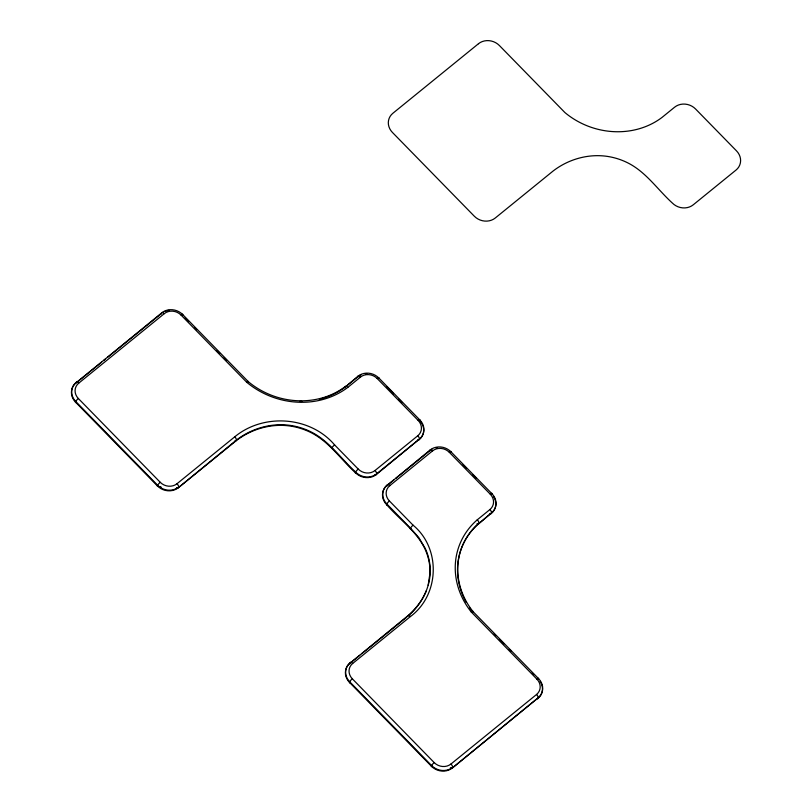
<?xml version="1.0" encoding="UTF-8"?>
<svg xmlns="http://www.w3.org/2000/svg" width="812" height="812" viewBox="0 0 812 812"><rect width="100%" height="100%" fill="white"/><g stroke="black" fill="none" stroke-linecap="round" stroke-linejoin="round"><path stroke-width="1.22" d="M428.157 585.29L429.995 573.018L429.812 566.817A61.113 54.739 20 0 0 424.94 548.902C416.414 530.936 399.271 519.325 386.593 504.607A14.981 13.418 20 0 1 387.06 485.434L430.076 450.041A14.981 13.418 20 0 1 451.005 451.827L491.96 493.726A14.981 13.418 20 0 1 491.504 512.89L478.674 523.75A2.994 1.188 50 0 1 477.04 523.679M356.011 472.97A2.994 0.629 -44.3 0 1 355.423 472.716C340.908 459.46 329.408 442.124 311.564 432.897A61.113 54.739 20 0 0 292.594 426.432C272.822 422.808 251.933 428.533 236.13 440.774L178.366 487.707A14.981 13.418 20 0 1 157.437 485.921L75.526 402.123A14.981 13.418 20 0 1 75.983 382.959L161.791 312.803A14.981 13.418 20 0 1 182.73 314.579L248.269 381.64A74.907 67.091 20 0 0 345.354 386.492A2.994 1.167 51.9 0 1 347.83 387.365L360.457 377.103A11.987 10.739 20 0 1 377.204 378.524A2.994 0.629 -44.3 0 1 378.889 378.037L419.834 419.936A14.981 13.418 20 0 1 419.378 439.099L376.362 474.492A2.994 1.177 50.9 0 1 375.053 474.594M161.517 313.848A2.994 1.177 50.9 0 1 161.568 313.422L161.791 312.803A2.994 1.177 50.9 0 1 164.298 313.645A11.987 10.739 20 0 1 181.046 315.066A2.994 0.629 -44.3 0 1 182.73 314.579L182.497 315.208A2.994 0.629 -44.3 0 1 182.385 315.462M248.127 382.026L248.269 381.64A2.994 0.568 -47.2 0 0 248.32 381.417M236.13 440.774L236.353 440.145C252.156 427.904 273.045 422.179 292.827 425.813A61.113 54.739 20 0 1 311.788 432.278C329.631 441.495 341.142 458.841 355.656 472.087A14.981 13.418 20 0 0 376.595 473.873L419.378 439.099A2.994 1.177 50.9 0 0 417.784 435.76A11.987 10.739 20 0 0 418.16 420.423L377.204 378.524M331.743 448.478L331.966 447.848M419.398 420.971A2.994 0.629 -44.3 0 0 419.611 420.565L419.834 419.936A2.994 0.629 -44.3 0 0 418.16 420.423M410.283 528.835L410.517 528.216L386.827 503.978A14.981 13.418 20 0 1 387.283 484.815A2.994 1.177 50.9 0 1 389.79 485.657L432.573 450.883A11.987 10.739 20 0 1 449.32 452.314A2.994 0.629 -44.3 0 1 451.005 451.827L450.964 451.949M426.401 590.578C422.433 600.322 415.866 608.838 407.939 615.699L407.705 616.318C422.169 604.138 431.781 585.371 430.035 566.197A61.113 54.739 20 0 0 425.173 548.273L418.789 537.534L410.517 528.216M491.737 494.356L491.96 493.726A2.994 0.629 -44.3 0 0 490.275 494.214L449.32 452.314M472.97 611.852L473.061 611.619A2.994 0.69 -41.4 0 0 473.102 611.375M538.366 679.299L538.6 678.67L473.061 611.619A74.907 67.091 20 0 1 478.907 523.121A2.994 1.188 49.9 0 0 477.283 519.802L489.91 509.54A11.987 10.739 20 0 0 490.275 494.214M477.283 519.802A77.901 69.781 20 0 0 471.264 611.994L536.915 679.157A2.994 0.629 -44.3 0 1 538.6 678.67A14.981 13.418 20 0 1 538.143 697.833L452.335 767.99A14.981 13.418 20 0 1 431.395 766.213L349.495 682.415L349.718 681.786A2.994 0.629 -44.3 0 1 352.317 678.802A11.987 10.739 20 0 1 352.682 663.465L410.466 616.521C439.607 594.912 441.139 548.333 413.064 525.181L389.425 500.984A11.987 10.739 20 0 1 389.79 485.657M75.983 382.959L101.561 362.182M103.53 360.579L105.499 358.985M107.468 357.382L161.568 313.422M76.115 402.387A2.994 0.629 -44.3 0 1 75.526 402.123L75.76 401.504A2.994 0.629 -44.3 0 1 78.348 398.509A11.987 10.739 20 0 1 78.723 383.173L164.298 313.645M78.348 398.509L160.258 482.308A11.987 10.739 20 0 0 177.006 483.729L234.79 436.785A2.994 1.167 51.7 0 1 236.393 439.627M236.353 440.145L178.366 487.707A2.994 1.177 50.9 0 1 176.651 487.545M345.932 386.461L345.13 387.121A74.907 67.091 20 0 1 319.309 399.25M347.536 385.162L357.727 376.88A14.981 13.418 20 0 1 361.066 374.9M234.82 436.754C263.667 412.953 310.204 416.211 334.605 444.905L358.254 469.092A11.987 10.739 20 0 0 375.002 470.524L417.784 435.76M393.861 479.902L387.06 485.434A2.994 1.177 50.9 0 0 387.03 486.043M395.809 478.329L429.842 450.67A14.981 13.418 20 0 1 431.964 449.259M407.939 615.699L349.952 663.252A2.994 1.177 50.9 0 0 349.931 663.861M359.746 655.294L349.952 663.252A14.981 13.418 20 0 0 349.495 682.415A2.994 0.629 -44.3 0 0 350.419 682.486M361.695 653.701L406.731 617.12M352.317 678.802L434.217 762.6A11.987 10.739 20 0 0 450.964 764.021L536.549 694.483A11.987 10.739 20 0 0 536.915 679.157M386.502 386.685L393.475 393.82M398.702 399.169L402.184 402.732M462.982 464.931L466.464 468.504M472.564 474.736L476.045 478.309M185.156 317.928L188.699 321.552M194.9 327.896L196.666 329.702M217.037 350.551L219.697 353.271M224.122 357.798L226.781 360.518M494.082 633.989L495.858 635.806M499.4 639.43L503.826 643.957M509.144 649.397L510.91 651.204M532.175 672.955L533.941 674.762M181.046 315.066L246.696 382.239A77.901 69.781 20 0 0 347.83 387.365M246.696 382.239A2.994 0.568 -47.2 0 1 247.802 381.386M301.891 401.432A74.907 67.091 20 0 1 299.669 401.432M345.1 387.73A2.994 1.167 51.9 0 1 345.13 387.121L357.95 376.26A14.981 13.418 20 0 1 378.889 378.037M164.907 311.443A14.981 13.418 20 0 1 169.089 310.377M78.723 383.173A2.994 1.177 50.9 0 0 76.216 382.33A14.981 13.418 20 0 0 75.76 401.504L157.66 485.292A14.981 13.418 20 0 0 178.599 487.078A2.994 1.177 50.9 0 0 177.006 483.729M160.258 482.308A2.994 0.629 -44.3 0 0 157.66 485.292L157.437 485.921A2.994 0.629 -44.3 0 0 158.36 485.982M358.254 469.092A2.994 0.629 -44.3 0 0 355.656 472.087L355.423 472.716A14.981 13.418 20 0 0 376.362 474.492L376.595 473.873A2.994 1.177 50.9 0 0 375.002 470.524M419.611 420.565A14.981 13.418 20 0 1 419.154 439.728A2.994 1.177 50.9 0 1 417.845 439.83M360.457 377.103A2.994 1.177 50.9 0 0 357.95 376.26L357.727 376.88A2.994 1.177 50.9 0 0 357.676 377.306M365.248 373.835A14.981 13.418 20 0 1 366.76 373.743M332.138 447.493A2.994 0.65 -43.2 0 1 334.605 444.905M161.152 487.129A11.987 10.739 20 0 1 160.431 486.601M235.287 441.068A2.994 1.167 51.7 0 1 234.942 440.926M332.595 448.63A2.994 0.65 -43.2 0 1 332.382 448.742M471.264 611.994A2.994 0.69 -41.4 0 1 472.554 611.253M472.828 612.248A74.907 67.091 20 0 1 469.61 607.863M466.2 602.372A74.907 67.091 20 0 1 478.674 523.75L491.504 512.89A2.994 1.177 50.9 0 0 489.91 509.54M536.549 694.483A2.994 1.177 50.9 0 1 538.143 697.833L452.335 767.99A2.994 1.177 50.9 0 1 450.406 767.675M540.051 681.349A14.981 13.418 20 0 1 537.909 698.462A2.994 1.177 50.9 0 1 536.803 698.655M450.964 764.021A2.994 1.177 50.9 0 1 452.558 767.37A14.981 13.418 20 0 1 431.629 765.584L349.718 681.786A14.981 13.418 20 0 1 350.185 662.622A2.994 1.177 50.9 0 1 352.682 663.465M434.217 762.6A2.994 0.629 -44.3 0 0 431.629 765.584L431.395 766.213A2.994 0.629 -44.3 0 0 432.329 766.274M389.425 500.984A2.994 0.629 -44.3 0 0 386.827 503.978L386.593 504.607A2.994 0.629 -44.3 0 0 387.527 504.668M435.902 447.848A14.981 13.418 20 0 1 437.363 447.625M429.802 451.096A2.994 1.177 50.9 0 1 429.842 450.67L430.076 450.041A2.994 1.177 50.9 0 1 432.573 450.883M493.422 496.406A14.981 13.418 20 0 1 491.27 513.519A2.994 1.177 50.9 0 1 489.961 513.62M410.689 527.851A2.994 0.609 -45.4 0 1 413.064 525.181M408.751 615.384A2.994 1.188 50.1 0 1 410.466 616.521M411.105 528.927A2.994 0.609 -45.4 0 1 410.902 529.048M478.461 43.736L392.886 113.264A14.981 13.418 20 0 0 392.419 132.437L474.33 216.225A14.981 13.418 20 0 0 495.259 218.012L553.023 171.088C568.826 158.837 589.715 153.113 609.487 156.746A61.113 54.739 20 0 1 628.458 163.212C646.301 172.428 657.801 189.775 672.326 203.02A14.981 13.418 20 0 0 693.255 204.807L736.048 170.043A14.981 13.418 20 0 0 736.504 150.87L695.549 108.97A14.981 13.418 20 0 0 674.62 107.194L662.024 117.425A74.907 67.091 20 0 1 564.929 112.574L499.39 45.523A14.981 13.418 20 0 0 478.461 43.736"/></g></svg>
